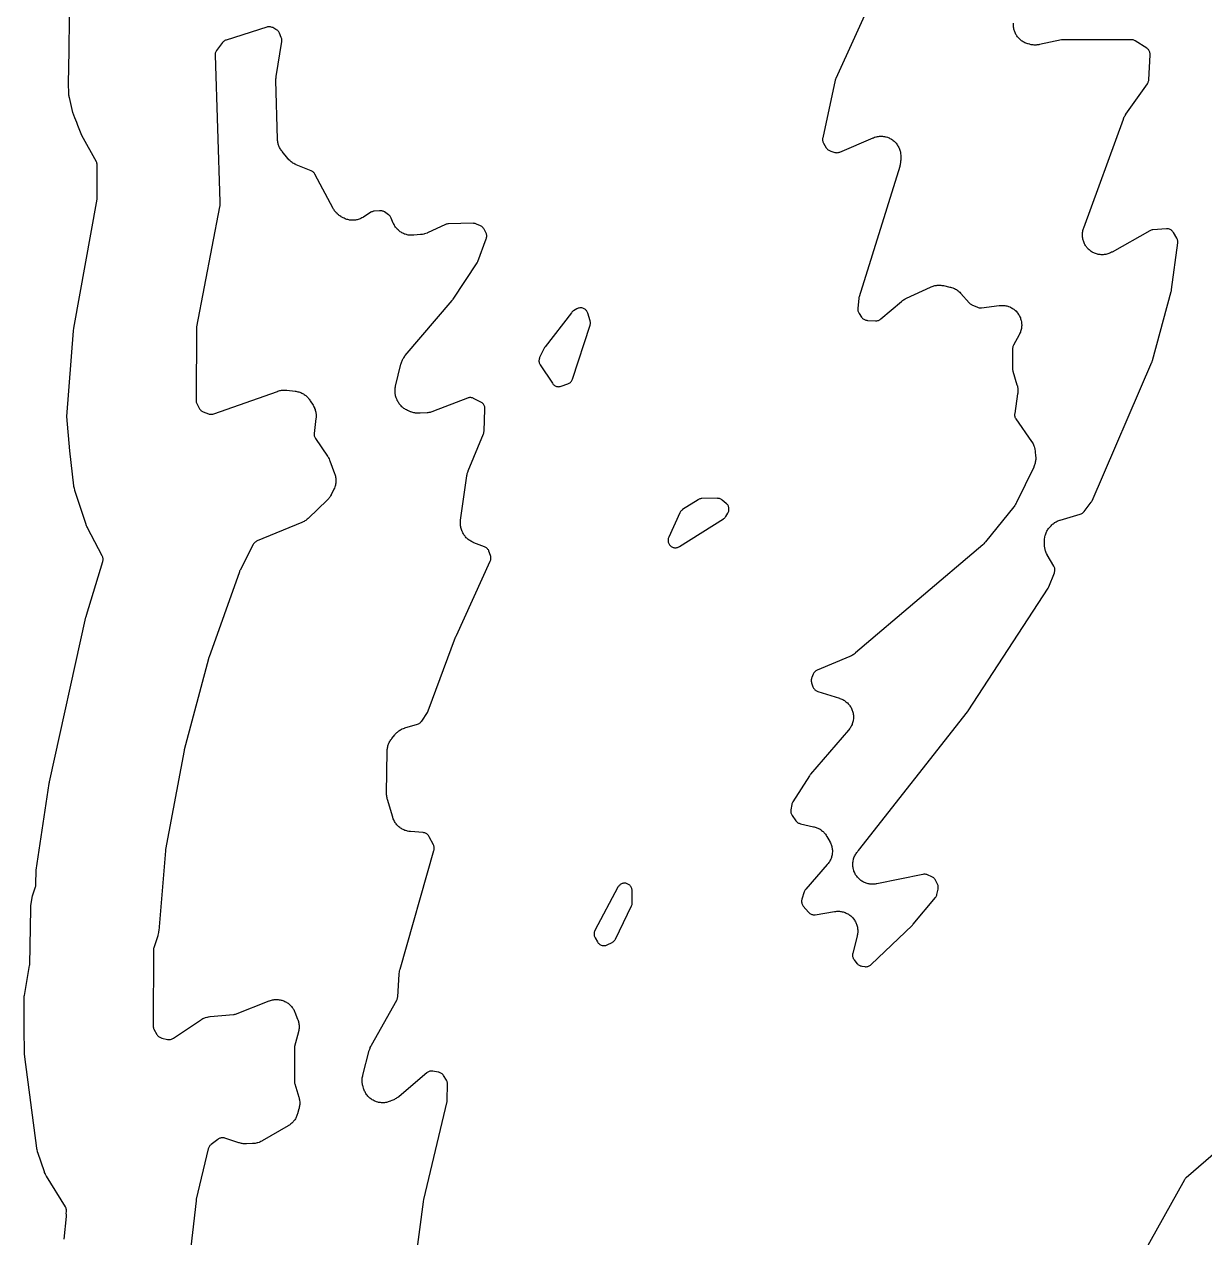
# Model space of a CAD drawing. Header units: millimetres. Extents: x 0 to 194, y 0 to 300.
# Drawn here: x 4.4 to 51.51, y 49.63 to 98.06 of the extents above; entities that cross this region are included whole.
import ezdxf

# ---------------------------------------------------------------- set-up
doc = ezdxf.new("R2010")
doc.units = ezdxf.units.MM
doc.layers.add('CUT', color=7, linetype='CONTINUOUS')

msp = doc.modelspace()

# ---------------------------------------------------------------- linework, layer by layer
at = {"layer": 'CUT'}
for points in [[(39.0301, 100.8202), (36.786, 95.8955), (36.7743, 95.8658), (36.7659, 95.835), (36.2639, 93.5331), (36.2592, 93.5054), (36.2571, 93.4775), (36.2576, 93.4495), (36.2608, 93.4216), (36.2665, 93.3942), (36.2748, 93.3674), (36.2855, 93.3415), (36.2986, 93.3167), (36.4084, 93.1305), (36.4239, 93.1068), (36.4416, 93.0848), (36.4612, 93.0644), (36.4827, 93.0461), (36.5058, 93.0298), (36.5303, 93.0158), (36.556, 93.0041), (36.5827, 92.9949), (36.7462, 92.9472), (36.7748, 92.9403), (36.804, 92.9363), (36.8334, 92.9352), (36.8628, 92.9369), (36.8919, 92.9415), (36.9204, 92.949), (36.948, 92.9592), (38.2737, 93.5249), (38.2946, 93.5332), (38.3367, 93.5488), (38.3796, 93.5622), (38.4122, 93.5706), (38.4562, 93.5797), (38.4895, 93.5849), (38.5342, 93.5895), (38.5678, 93.5913), (38.6128, 93.5915), (38.6464, 93.5899), (38.6911, 93.5856), (38.7244, 93.5807), (38.7685, 93.5719), (38.8012, 93.5637), (38.8442, 93.5506), (38.8758, 93.5392), (38.9173, 93.5218), (38.9477, 93.5073), (38.9872, 93.4859), (39.0159, 93.4684), (39.0531, 93.4432), (39.08, 93.4229), (39.1145, 93.3941), (39.1392, 93.3713), (39.1707, 93.3392), (39.193, 93.314), (39.2211, 93.2789), (39.2408, 93.2516), (39.2652, 93.2139), (39.2821, 93.1847), (39.3027, 93.1448), (39.3166, 93.1141), (39.333, 93.0723), (39.3438, 93.0404), (39.356, 92.9971), (39.3635, 92.9643), (39.3714, 92.9201), (39.3756, 92.8867), (39.379, 92.8419), (39.3801, 92.7969), (39.3801, 92.7745), (39.3764, 92.6241), (39.3754, 92.6034), (39.3725, 92.5619), (39.3677, 92.5207), (39.3626, 92.4899), (39.354, 92.4493), (39.3435, 92.4091), (39.3377, 92.3891), (37.7178, 87.1841), (37.71, 87.1537), (37.7055, 87.1227), (37.6672, 86.7106), (37.6659, 86.6806), (37.6676, 86.6506), (37.6724, 86.6209), (37.68, 86.5918), (37.6906, 86.5637), (37.7039, 86.5367), (37.7199, 86.5112), (37.8192, 86.3688), (37.8379, 86.3447), (37.859, 86.3226), (37.8822, 86.3028), (37.9073, 86.2854), (37.934, 86.2707), (37.9621, 86.2587), (37.9912, 86.2497), (38.0211, 86.2437), (38.0515, 86.2407), (38.3751, 86.2259), (38.4032, 86.2259), (38.4313, 86.2286), (38.4589, 86.2338), (38.486, 86.2417), (38.5121, 86.2521), (38.5372, 86.2648), (38.561, 86.2799), (38.5833, 86.2971), (39.4067, 86.998), (39.4225, 87.0109), (39.4548, 87.0359), (39.4882, 87.0594), (39.5139, 87.0759), (39.5493, 87.0963), (39.5855, 87.1151), (39.6039, 87.1241), (40.5703, 87.5706), (40.5893, 87.5789), (40.6277, 87.5945), (40.6667, 87.6083), (40.6964, 87.6174), (40.7366, 87.6276), (40.767, 87.6338), (40.8079, 87.6403), (40.8387, 87.6437), (40.8801, 87.6463), (40.9111, 87.6469), (40.9525, 87.6458), (40.9835, 87.6435), (41.0246, 87.6385), (41.0654, 87.6317), (41.0858, 87.6278), (41.3374, 87.5737), (41.3605, 87.568), (41.4065, 87.5556), (41.4518, 87.5407), (41.485, 87.5277), (41.5285, 87.5081), (41.5602, 87.4918), (41.6013, 87.4677), (41.6311, 87.448), (41.6694, 87.4197), (41.697, 87.3971), (41.7321, 87.3649), (41.7655, 87.3309), (41.7817, 87.3134), (42.1148, 86.936), (42.1335, 86.9166), (42.1539, 86.899), (42.1757, 86.8833), (42.1989, 86.8696), (42.2232, 86.8581), (42.4443, 86.7648), (42.4739, 86.7541), (42.5045, 86.7466), (42.5358, 86.7423), (42.5673, 86.7413), (42.5987, 86.7437), (43.3099, 86.8342), (43.3323, 86.8365), (43.377, 86.8399), (43.4219, 86.8411), (43.4556, 86.8403), (43.5004, 86.8371), (43.5338, 86.8329), (43.578, 86.8252), (43.6108, 86.8177), (43.6541, 86.8056), (43.686, 86.795), (43.7278, 86.7786), (43.7585, 86.7648), (43.7985, 86.7444), (43.8277, 86.7276), (43.8654, 86.7032), (43.8928, 86.6836), (43.9279, 86.6556), (43.9532, 86.6334), (43.9853, 86.602), (44.0082, 86.5774), (44.0371, 86.543), (44.0575, 86.5162), (44.0828, 86.4791), (44.1003, 86.4503), (44.1218, 86.4109), (44.1364, 86.3806), (44.1539, 86.3392), (44.1654, 86.3076), (44.1786, 86.2646), (44.1869, 86.232), (44.1958, 86.188), (44.2008, 86.1547), (44.2052, 86.11), (44.2069, 86.0764), (44.2069, 86.0315), (44.2052, 85.9979), (44.2007, 85.9532), (44.1956, 85.9199), (44.1867, 85.8759), (44.1784, 85.8433), (44.1651, 85.8004), (44.1535, 85.7688), (44.136, 85.7274), (44.1165, 85.687), (44.1062, 85.667), (43.8779, 85.249), (43.8648, 85.222), (43.8545, 85.1938), (43.8471, 85.1648), (43.8426, 85.1352), (43.8411, 85.1052), (43.8409, 84.3038), (43.8424, 84.2743), (43.8467, 84.245), (43.854, 84.2163), (44.0188, 83.6755), (44.0242, 83.6562), (44.0342, 83.6173), (44.0425, 83.5779), (44.0473, 83.5482), (44.052, 83.5083), (44.0542, 83.4783), (44.0553, 83.4381), (44.0548, 83.408), (44.0524, 83.3679), (44.0481, 83.3279), (44.0455, 83.308), (43.9264, 82.5244), (43.9235, 82.4962), (43.9232, 82.4678), (43.9257, 82.4396), (43.9308, 82.4117), (43.9385, 82.3844), (43.9487, 82.3579), (43.9614, 82.3325), (43.9764, 82.3085), (44.6002, 81.4082), (44.6128, 81.389), (44.637, 81.35), (44.6591, 81.3098), (44.6741, 81.279), (44.6921, 81.2367), (44.7039, 81.2045), (44.7174, 81.1607), (44.7259, 81.1274), (44.7349, 81.0824), (44.7416, 81.0371), (44.7444, 81.0143), (44.7631, 80.8206), (44.7646, 80.8002), (44.7666, 80.7593), (44.7668, 80.7184), (44.7656, 80.6878), (44.7621, 80.647), (44.7581, 80.6166), (44.7509, 80.5763), (44.7441, 80.5464), (44.7333, 80.507), (44.7238, 80.4778), (44.7094, 80.4395), (44.6933, 80.4019), (44.6848, 80.3832), (44.0026, 78.9707), (43.9907, 78.9478), (43.9656, 78.9025), (43.9379, 78.8588), (43.9077, 78.8168), (43.892, 78.7962), (42.7662, 77.4046), (42.7527, 77.3887), (42.725, 77.3576), (42.6959, 77.3277), (42.6654, 77.2992), (42.6498, 77.2853), (37.5752, 72.9669), (37.5573, 72.9524), (37.5207, 72.9244), (37.4828, 72.8983), (37.4534, 72.8802), (37.4129, 72.8581), (37.3714, 72.8381), (37.3504, 72.8287), (36.047, 72.2811), (36.0209, 72.2687), (35.9961, 72.2537), (35.9729, 72.2365), (35.9514, 72.2171), (35.9319, 72.1957), (35.9146, 72.1726), (35.8996, 72.1478), (35.887, 72.1218), (35.8305, 71.9887), (35.8198, 71.9595), (35.8123, 71.9293), (35.8079, 71.8985), (35.8067, 71.8674), (35.8087, 71.8364), (35.814, 71.8057), (35.8223, 71.7757), (35.8751, 71.6191), (35.8854, 71.5927), (35.8981, 71.5675), (35.9132, 71.5435), (35.9304, 71.5211), (35.9497, 71.5004), (35.9708, 71.4816), (35.9936, 71.4648), (36.0179, 71.4503), (36.0435, 71.4382), (36.0701, 71.4285), (36.9293, 71.1605), (36.9504, 71.1533), (36.9921, 71.138), (37.0331, 71.1206), (37.0631, 71.1061), (37.1022, 71.0847), (37.1306, 71.0673), (37.1673, 71.0422), (37.1939, 71.0221), (37.228, 70.9934), (37.2524, 70.9708), (37.2835, 70.9389), (37.3056, 70.914), (37.3334, 70.8792), (37.3529, 70.8522), (37.3772, 70.8148), (37.3939, 70.786), (37.4143, 70.7464), (37.4281, 70.7161), (37.4446, 70.6747), (37.4553, 70.6432), (37.4676, 70.6004), (37.4751, 70.5679), (37.4831, 70.5241), (37.4874, 70.4911), (37.491, 70.4467), (37.4921, 70.4134), (37.4913, 70.3689), (37.489, 70.3356), (37.4838, 70.2914), (37.4783, 70.2585), (37.4687, 70.215), (37.46, 70.1829), (37.4462, 70.1406), (37.4343, 70.1094), (37.4164, 70.0687), (37.4015, 70.0388), (37.3796, 70.0001), (37.3619, 69.9719), (37.3363, 69.9354), (37.309, 69.9003), (37.2949, 69.8831), (35.7815, 68.1257), (35.7682, 68.109), (35.7507, 68.0855), (35.7385, 68.0679), (35.0725, 67.0251), (35.058, 66.9997), (35.046, 66.973), (35.0366, 66.9453), (35.0301, 66.9168), (34.9927, 66.7093), (34.9889, 66.6798), (34.988, 66.6502), (34.9901, 66.6205), (34.9951, 66.5913), (35.0029, 66.5626), (35.0135, 66.5349), (35.0269, 66.5084), (35.0428, 66.4833), (35.1922, 66.2713), (35.2092, 66.2495), (35.2281, 66.2292), (35.2488, 66.2108), (35.2712, 66.1944), (35.2949, 66.1802), (35.3199, 66.1681), (35.3458, 66.1585), (35.3726, 66.1513), (35.9021, 66.0342), (35.9223, 66.0292), (35.9626, 66.0183), (36.0024, 66.0056), (36.0317, 65.9946), (36.0701, 65.9782), (36.0983, 65.9646), (36.1351, 65.9447), (36.1619, 65.9286), (36.1966, 65.9054), (36.2218, 65.8868), (36.2542, 65.8605), (36.2775, 65.8397), (36.3074, 65.8104), (36.3287, 65.7875), (36.3557, 65.7557), (36.3748, 65.7309), (36.3988, 65.6967), (36.4211, 65.6614), (36.4318, 65.6435), (36.5433, 65.4476), (36.5535, 65.4287), (36.5729, 65.3904), (36.5905, 65.3512), (36.6023, 65.3213), (36.616, 65.2805), (36.6249, 65.2496), (36.6347, 65.2078), (36.6406, 65.1761), (36.6464, 65.1335), (36.6492, 65.1015), (36.6509, 65.0585), (36.6506, 65.0263), (36.6482, 64.9834), (36.6449, 64.9514), (36.6384, 64.9089), (36.6321, 64.8774), (36.6216, 64.8357), (36.6122, 64.8049), (36.5978, 64.7644), (36.5855, 64.7347), (36.5673, 64.6957), (36.5523, 64.6673), (36.5304, 64.6303), (36.5127, 64.6034), (36.4875, 64.5686), (36.4606, 64.5351), (36.4467, 64.5187), (35.5847, 63.545), (35.5651, 63.5203), (35.5481, 63.4937), (35.5341, 63.4655), (35.5231, 63.436), (35.4325, 63.1475), (35.4249, 63.1183), (35.4203, 63.0885), (35.4187, 63.0585), (35.4201, 63.0284), (35.4246, 62.9986), (35.432, 62.9694), (35.4422, 62.9411), (35.4553, 62.9139), (35.4711, 62.8883), (35.4893, 62.8643), (35.6908, 62.6251), (35.71, 62.6044), (35.731, 62.5856), (35.7537, 62.5689), (35.7778, 62.5543), (35.8032, 62.5421), (35.8297, 62.5324), (35.8569, 62.5251), (35.8847, 62.5205), (35.9128, 62.5185), (35.941, 62.5191), (35.969, 62.5224), (36.7297, 62.6476), (36.7501, 62.6505), (36.7909, 62.6553), (36.832, 62.6582), (36.8628, 62.659), (36.904, 62.6582), (36.9347, 62.6562), (36.9756, 62.6516), (37.0061, 62.6468), (37.0464, 62.6385), (37.0808, 62.6298), (37.121, 62.6175), (37.1562, 62.605), (37.1959, 62.5887), (37.225, 62.5751), (37.2629, 62.5551), (37.2906, 62.5388), (37.3264, 62.5153), (37.3524, 62.4964), (37.3858, 62.4696), (37.4099, 62.4484), (37.4407, 62.4185), (37.4626, 62.3951), (37.4904, 62.3624), (37.51, 62.337), (37.5345, 62.3018), (37.5516, 62.2747), (37.5727, 62.2373), (37.5871, 62.2086), (37.6045, 62.1695), (37.6162, 62.1396), (37.6298, 62.0989), (37.6385, 62.068), (37.6482, 62.0263), (37.654, 61.9947), (37.6597, 61.9522), (37.6624, 61.9202), (37.664, 61.8773), (37.6637, 61.8452), (37.6612, 61.8024), (37.6578, 61.7705), (37.6513, 61.7282), (37.6427, 61.6862), (37.6379, 61.6653), (37.4641, 60.9801), (37.4581, 60.9501), (37.4552, 60.9198), (37.4553, 60.8892), (37.4586, 60.8589), (37.465, 60.829), (37.4743, 60.8), (37.4866, 60.772), (37.5016, 60.7455), (37.5192, 60.7206), (37.6307, 60.5792), (37.649, 60.558), (37.6693, 60.5387), (37.6913, 60.5213), (37.7148, 60.506), (37.7396, 60.493), (37.7656, 60.4823), (37.7924, 60.4742), (37.8199, 60.4686), (37.941, 60.4496), (37.9714, 60.4464), (38.0019, 60.4464), (38.0323, 60.4494), (38.0622, 60.4555), (38.0914, 60.4646), (38.1195, 60.4767), (38.1462, 60.4915), (38.1712, 60.509), (38.1944, 60.5289), (39.8364, 62.095), (39.8487, 62.1073), (39.8649, 62.1248), (39.8764, 62.1378), (40.7611, 63.2028), (40.7781, 63.2253), (40.7929, 63.2494), (40.8054, 63.2747), (40.8154, 63.3011), (40.8229, 63.3283), (40.8703, 63.5379), (40.8754, 63.567), (40.8776, 63.5965), (40.8769, 63.6261), (40.8732, 63.6555), (40.8667, 63.6843), (40.8574, 63.7124), (40.8454, 63.7395), (40.7667, 63.8951), (40.752, 63.9208), (40.7349, 63.9449), (40.7155, 63.9673), (40.694, 63.9876), (40.6706, 64.0057), (40.6455, 64.0214), (40.619, 64.0346), (40.4455, 64.1104), (40.4169, 64.1212), (40.3874, 64.129), (40.3572, 64.1338), (40.3267, 64.1355), (40.2962, 64.134), (40.266, 64.1295), (38.419, 63.7565), (38.3969, 63.7526), (38.3526, 63.7459), (38.308, 63.7414), (38.2745, 63.7398), (38.2297, 63.7398), (38.1962, 63.7414), (38.1516, 63.7459), (38.1184, 63.7509), (38.0745, 63.7598), (38.0419, 63.768), (37.9991, 63.7812), (37.9676, 63.7927), (37.9263, 63.8101), (37.896, 63.8246), (37.8567, 63.846), (37.828, 63.8635), (37.791, 63.8887), (37.7642, 63.909), (37.7299, 63.9378), (37.7052, 63.9606), (37.6739, 63.9926), (37.6517, 64.0178), (37.6237, 64.0528), (37.6041, 64.08), (37.5798, 64.1176), (37.5629, 64.1467), (37.5425, 64.1865), (37.5286, 64.2171), (37.5122, 64.2588), (37.5015, 64.2906), (37.4893, 64.3337), (37.4818, 64.3664), (37.4739, 64.4106), (37.4697, 64.4438), (37.4663, 64.4885), (37.4654, 64.5221), (37.4664, 64.5669), (37.4689, 64.6004), (37.4744, 64.6448), (37.4801, 64.6779), (37.49, 64.7216), (37.4991, 64.7539), (37.5133, 64.7964), (37.5255, 64.8277), (37.5438, 64.8686), (37.5591, 64.8985), (37.5814, 64.9373), (37.5995, 64.9656), (37.6256, 65.002), (37.6534, 65.0371), (37.6678, 65.0543), (37.677, 65.0647), (37.6875, 65.0774), (42.0429, 70.6215), (42.0509, 70.6321), (42.0615, 70.647), (42.069, 70.6579), (45.2567, 75.5517), (45.2716, 75.5771), (45.2838, 75.6038), (45.5111, 76.1707), (45.5209, 76.1995), (45.5278, 76.2291), (45.5317, 76.2593), (45.5325, 76.2897), (45.5302, 76.3201), (45.5249, 76.35), (45.5165, 76.3793), (45.5052, 76.4075), (45.4912, 76.4345), (45.2298, 76.8786), (45.2198, 76.8967), (45.2005, 76.9332), (45.1829, 76.9705), (45.171, 76.9991), (45.1569, 77.0379), (45.1477, 77.0675), (45.1372, 77.1074), (45.1308, 77.1377), (45.124, 77.1784), (45.1203, 77.2091), (45.1173, 77.2503), (45.1162, 77.2916), (45.1161, 77.3122), (45.1189, 77.4585), (45.1199, 77.4813), (45.1231, 77.5266), (45.1286, 77.5718), (45.1344, 77.6053), (45.1443, 77.6497), (45.1535, 77.6825), (45.1679, 77.7257), (45.1803, 77.7574), (45.199, 77.7989), (45.2146, 77.8292), (45.2374, 77.8685), (45.2559, 77.8971), (45.2825, 77.934), (45.311, 77.9694), (45.3257, 77.9868), (45.3664, 78.0326), (45.3806, 78.0478), (45.4095, 78.0775), (45.4399, 78.1058), (45.4636, 78.126), (45.4964, 78.1514), (45.5219, 78.1693), (45.5569, 78.1916), (45.5839, 78.2071), (45.6208, 78.2261), (45.6491, 78.239), (45.6877, 78.2545), (45.7269, 78.2682), (45.7466, 78.2745), (46.5448, 78.5125), (46.5743, 78.523), (46.6025, 78.5365), (46.6291, 78.5528), (46.654, 78.5719), (46.6766, 78.5934), (46.697, 78.6172), (46.9759, 78.9801), (46.9902, 79.0003), (47.0028, 79.0216), (47.0135, 79.0439), (49.401, 84.5707), (49.4087, 84.5905), (49.4183, 84.6178), (49.4246, 84.638), (50.1791, 87.4007), (50.1838, 87.4207), (50.1894, 87.4483), (50.1927, 87.4687), (50.4352, 89.3328), (50.4375, 89.3612), (50.4372, 89.3897), (50.4341, 89.418), (50.4283, 89.4459), (50.42, 89.4731), (50.4091, 89.4994), (50.3958, 89.5245), (50.262, 89.7501), (50.2452, 89.7755), (50.2259, 89.799), (50.2043, 89.8204), (50.1807, 89.8395), (50.1553, 89.8562), (50.1283, 89.8701), (50.1, 89.8813), (50.0708, 89.8896), (50.0408, 89.8948), (50.0105, 89.897), (49.9801, 89.8962), (49.4443, 89.8535), (49.4121, 89.8492), (49.3806, 89.8414), (49.3501, 89.8303), (49.321, 89.8159), (47.8137, 88.9681), (47.7944, 88.9578), (47.7553, 88.9382), (47.7152, 88.9206), (47.6846, 88.9089), (47.6431, 88.8952), (47.6115, 88.8865), (47.5688, 88.8769), (47.5365, 88.8713), (47.4931, 88.8659), (47.4604, 88.8635), (47.4166, 88.8623), (47.3839, 88.8631), (47.3402, 88.8662), (47.3077, 88.8701), (47.2645, 88.8775), (47.2325, 88.8845), (47.1903, 88.896), (47.1591, 88.9062), (47.1182, 88.9217), (47.0882, 88.9349), (47.049, 88.9543), (47.0204, 88.9703), (46.9832, 88.9935), (46.9563, 89.0121), (46.9216, 89.0388), (46.8966, 89.06), (46.8647, 89.0899), (46.8419, 89.1135), (46.813, 89.1463), (46.7926, 89.172), (46.767, 89.2075), (46.7492, 89.235), (46.7272, 89.2728), (46.7121, 89.3019), (46.6939, 89.3417), (46.6817, 89.3722), (46.6675, 89.4135), (46.6583, 89.445), (46.6481, 89.4876), (46.6421, 89.5198), (46.6361, 89.5631), (46.6332, 89.5958), (46.6314, 89.6395), (46.6317, 89.6723), (46.6342, 89.716), (46.6377, 89.7486), (46.6444, 89.7918), (46.6511, 89.8239), (46.662, 89.8663), (46.6749, 89.9081), (46.6819, 89.9288), (48.2636, 94.2727), (48.2708, 94.2913), (48.2861, 94.3281), (48.303, 94.3642), (48.3169, 94.3907), (48.3369, 94.4251), (48.3584, 94.4587), (48.3696, 94.4752), (49.2231, 95.6832), (49.2381, 95.7067), (49.2509, 95.7314), (49.2613, 95.7573), (49.2692, 95.784), (49.2747, 95.8113), (49.2776, 95.8391), (49.3349, 96.8351), (49.3352, 96.864), (49.3326, 96.8927), (49.3274, 96.9211), (49.3194, 96.9489), (49.3088, 96.9757), (49.2957, 97.0015), (49.2801, 97.0258), (49.2623, 97.0485), (49.2424, 97.0694), (49.2206, 97.0883), (49.197, 97.1051), (48.7391, 97.3979), (48.7144, 97.412), (48.6885, 97.4238), (48.6616, 97.4331), (48.634, 97.4397), (48.6058, 97.4438), (48.5774, 97.4451), (45.864, 97.4446), (45.8325, 97.4429), (45.8013, 97.4379), (44.9181, 97.249), (44.8971, 97.245), (44.8549, 97.238), (44.8125, 97.2331), (44.7806, 97.2309), (44.7379, 97.23), (44.7059, 97.2309), (44.6633, 97.2341), (44.6315, 97.2379), (44.5894, 97.2451), (44.5477, 97.2543), (44.5269, 97.2594), (44.4694, 97.275), (44.4486, 97.2811), (44.4072, 97.2945), (44.3664, 97.3099), (44.3365, 97.3229), (44.2975, 97.3421), (44.2689, 97.3579), (44.2319, 97.3808), (44.2051, 97.3993), (44.1705, 97.4257), (44.1455, 97.4467), (44.1136, 97.4763), (44.0908, 97.4996), (44.0619, 97.5322), (44.0415, 97.5576), (44.0159, 97.5928), (43.998, 97.62), (43.9759, 97.6575), (43.9607, 97.6864), (43.9423, 97.7258), (43.93, 97.756), (43.9155, 97.7971), (43.9062, 97.8283), (43.8958, 97.8706), (43.8895, 97.9026), (43.8832, 97.9457), (43.88, 97.9781), (43.8779, 98.0216), (43.8779, 98.0542), (43.88, 98.0977)], [(5.9895, 49.5712), (6.082, 50.4752), (6.0836, 50.5037), (6.0824, 50.5321), (6.0786, 50.5604), (6.0721, 50.5879), (6.0799, 50.684), (6.0808, 50.7158), (6.0784, 50.7475), (6.0726, 50.7787), (6.0635, 50.8092), (6.0512, 50.8385), (6.0359, 50.8663), (5.2843, 52.0796), (5.2716, 52.1015), (5.2474, 52.146), (5.2257, 52.1918), (5.2067, 52.2387), (5.1978, 52.2624), (4.9369, 53.026), (4.9302, 53.0473), (4.9179, 53.0902), (4.9077, 53.1337), (4.8997, 53.1776), (4.8962, 53.1997), (4.4175, 56.8425), (4.4148, 56.8692), (4.41, 56.9362), (4.4089, 56.963), (4.3971, 58.0033), (4.3955, 59.2823), (4.3982, 59.3), (4.6104, 60.4923), (4.6136, 60.5159), (4.615, 60.5397), (4.6532, 62.759), (4.6546, 62.7883), (4.6607, 62.8612), (4.664, 62.8904), (4.7217, 63.2784), (4.8446, 63.6344), (4.8532, 63.6641), (4.8586, 63.6946), (4.8609, 63.7255), (4.8741, 64.304), (5.3875, 67.7583), (5.3901, 67.7741), (5.3974, 67.8132), (5.4006, 67.8288), (6.8589, 74.3999), (6.8629, 74.4165), (6.8737, 74.4575), (6.8783, 74.4739), (7.5281, 76.621), (7.5352, 76.6492), (7.5395, 76.678), (7.541, 76.7071), (7.5397, 76.7362), (7.5355, 76.765), (7.5286, 76.7933), (7.519, 76.8208), (7.5067, 76.8472), (6.9211, 77.964), (6.9129, 77.9805), (6.8972, 78.0136), (6.8829, 78.0474), (6.8699, 78.0818), (6.8638, 78.0991), (6.414, 79.4578), (6.4072, 79.4803), (6.3948, 79.5255), (6.3847, 79.5714), (6.3771, 79.6177), (6.3739, 79.6409), (6.2184, 81.0362), (6.0904, 82.4115), (6.3639, 85.8285), (6.3662, 85.8504), (6.3733, 85.9051), (6.3767, 85.9269), (7.3042, 91.0825), (7.3078, 91.1087), (7.309, 91.1352), (7.3101, 92.0155), (7.3105, 92.0187), (7.3111, 92.0458), (7.3101, 92.0604), (7.3106, 92.4217), (7.3091, 92.4517), (7.3047, 92.4814), (7.2973, 92.5105), (7.287, 92.5388), (7.2739, 92.5658), (6.6976, 93.6217), (6.5387, 94.0162), (6.4901, 94.1371), (6.4118, 94.3317), (6.3279, 94.5399), (6.1944, 95.1317), (6.1902, 95.1526), (6.1828, 95.1945), (6.1774, 95.2366), (6.174, 95.279), (6.1728, 95.3003), (6.16, 95.6925), (6.1843, 97.0004), (6.1852, 97.0521), (6.189, 97.2566), (6.2185, 98.8424)], [(19.8382, 47.3488), (20.3283, 51.0603), (20.3318, 51.0829), (20.3421, 51.1389), (20.3468, 51.1612), (21.2707, 55.0611), (21.2764, 55.0922), (21.2787, 55.1237), (21.2925, 55.7517), (21.2917, 55.7814), (21.2879, 55.8108), (21.2813, 55.8397), (21.2718, 55.8679), (21.2596, 55.8949), (21.2448, 55.9207), (21.1253, 56.1063), (21.1091, 56.1291), (21.0908, 56.1503), (21.0706, 56.1697), (21.0487, 56.1871), (21.0252, 56.2024), (21.0004, 56.2155), (20.9746, 56.2262), (20.9478, 56.2344), (20.9204, 56.2401), (20.6991, 56.2754), (20.6705, 56.2786), (20.6417, 56.279), (20.613, 56.2767), (20.5847, 56.2716), (20.557, 56.2638), (20.5301, 56.2534), (20.5044, 56.2405), (20.4801, 56.2252), (20.4573, 56.2076), (19.3563, 55.2705), (19.3396, 55.2569), (19.3054, 55.2305), (19.2701, 55.2059), (19.2427, 55.1887), (19.2051, 55.1675), (19.1666, 55.1481), (19.1471, 55.1389), (19.0287, 55.0864), (19.008, 55.0778), (18.9662, 55.0617), (18.9236, 55.0477), (18.8912, 55.0388), (18.8475, 55.0291), (18.8143, 55.0235), (18.7698, 55.0182), (18.7363, 55.0159), (18.6915, 55.0151), (18.6579, 55.0161), (18.6132, 55.0197), (18.5799, 55.0241), (18.5358, 55.0322), (18.5031, 55.0398), (18.4601, 55.0522), (18.4283, 55.0631), (18.3867, 55.0798), (18.3561, 55.0938), (18.3164, 55.1145), (18.2874, 55.1314), (18.2499, 55.156), (18.2227, 55.1757), (18.1878, 55.2039), (18.1628, 55.2263), (18.1309, 55.2578), (18.1082, 55.2825), (18.0795, 55.317), (18.0594, 55.3439), (18.0344, 55.3811), (18.017, 55.4099), (17.9958, 55.4493), (17.9814, 55.4797), (17.9642, 55.5211), (17.9491, 55.5633), (17.9421, 55.5846), (17.9172, 55.6671), (17.9117, 55.6869), (17.9016, 55.7267), (17.8934, 55.767), (17.8886, 55.7975), (17.884, 55.8383), (17.882, 55.8691), (17.8812, 55.9102), (17.882, 55.941), (17.885, 55.982), (17.8886, 56.0126), (17.8953, 56.0532), (17.9039, 56.0934), (17.9086, 56.1135), (18.1674, 57.1057), (18.1727, 57.1242), (18.184, 57.161), (18.1968, 57.1973), (18.2076, 57.2241), (18.2236, 57.2591), (18.241, 57.2935), (18.25, 57.3105), (19.2626, 59.1124), (19.2747, 59.1363), (19.2845, 59.1611), (19.2921, 59.1867), (19.2975, 59.2128), (19.3004, 59.2394), (19.3617, 60.1545), (19.3639, 60.1781), (19.3696, 60.2253), (19.3777, 60.2721), (19.3883, 60.3184), (19.3943, 60.3414), (20.749, 65.085), (20.7555, 65.1124), (20.7593, 65.1402), (20.7606, 65.1684), (20.7592, 65.1965), (20.7551, 65.2243), (20.7485, 65.2516), (20.7393, 65.2782), (20.7277, 65.3039), (20.5594, 65.6333), (20.5442, 65.6596), (20.5264, 65.6843), (20.5062, 65.7071), (20.4838, 65.7277), (20.4595, 65.7459), (20.4334, 65.7615), (20.4059, 65.7745), (20.3772, 65.7845), (20.3476, 65.7917), (20.3175, 65.7957), (19.8053, 65.8389), (19.783, 65.8414), (19.7385, 65.8474), (19.6944, 65.8556), (19.6616, 65.8634), (19.6185, 65.8759), (19.5867, 65.887), (19.5451, 65.9038), (19.5146, 65.9179), (19.4748, 65.9388), (19.4458, 65.9559), (19.4084, 65.9806), (19.3812, 66.0005), (19.3464, 66.0289), (19.3214, 66.0514), (19.2896, 66.0831), (19.267, 66.108), (19.2385, 66.1427), (19.2184, 66.1697), (19.1935, 66.207), (19.1763, 66.2359), (19.1552, 66.2756), (19.1409, 66.306), (19.1239, 66.3476), (19.109, 66.39), (19.1021, 66.4113), (18.8922, 67.1187), (18.8863, 67.1407), (18.8756, 67.1848), (18.8671, 67.2293), (18.8625, 67.263), (18.8585, 67.3082), (18.8569, 67.3536), (18.8567, 67.3763), (18.8806, 69.048), (18.8814, 69.0692), (18.884, 69.1116), (18.8886, 69.1538), (18.8935, 69.1852), (18.9021, 69.2268), (18.91, 69.2576), (18.9224, 69.2982), (18.9332, 69.3281), (18.9494, 69.3674), (18.9629, 69.3961), (18.9827, 69.4337), (18.9989, 69.4611), (19.0222, 69.4965), (19.0471, 69.5309), (19.06, 69.5478), (19.185, 69.7039), (19.1996, 69.7212), (19.2296, 69.7551), (19.2613, 69.7874), (19.2862, 69.8104), (19.321, 69.8394), (19.3481, 69.8598), (19.3857, 69.8851), (19.4147, 69.9026), (19.4546, 69.9241), (19.4853, 69.9386), (19.5271, 69.9559), (19.5697, 69.9711), (19.5913, 69.9782), (20.0969, 70.13), (20.1248, 70.1398), (20.1515, 70.1524), (20.1769, 70.1676), (20.2007, 70.1852), (20.2226, 70.205), (20.2425, 70.227), (20.2601, 70.2507), (20.4895, 70.5943), (20.5071, 70.6244), (20.5212, 70.6563), (21.613, 73.5939), (21.619, 73.6091), (21.6346, 73.6469), (21.6411, 73.6619), (22.9958, 76.6273), (23.0065, 76.654), (23.0145, 76.6817), (23.0199, 76.71), (23.0226, 76.7387), (23.0225, 76.7675), (23.0196, 76.7962), (23.014, 76.8244), (23.0057, 76.852), (22.9437, 77.0272), (22.9327, 77.054), (22.9192, 77.0796), (22.9033, 77.1038), (22.8851, 77.1264), (22.8648, 77.1471), (22.8427, 77.1657), (22.8188, 77.1822), (22.7935, 77.1962), (22.7669, 77.2077), (22.3399, 77.369), (22.3199, 77.3771), (22.2803, 77.3943), (22.2416, 77.4134), (22.2133, 77.429), (22.1765, 77.4517), (22.1499, 77.47), (22.1155, 77.4961), (22.0907, 77.5168), (22.059, 77.5461), (22.0363, 77.5691), (22.0075, 77.6013), (21.9871, 77.6264), (21.9616, 77.6612), (21.9437, 77.6881), (21.9216, 77.7252), (21.9013, 77.7632), (21.8916, 77.7825), (21.8843, 77.7979), (21.8755, 77.8178), (21.8588, 77.858), (21.8441, 77.899), (21.8345, 77.9302), (21.8238, 77.9724), (21.8173, 78.0044), (21.8108, 78.0474), (21.8074, 78.0799), (21.8051, 78.1234), (21.8049, 78.156), (21.8067, 78.1995), (21.8106, 78.2429), (21.8131, 78.2645), (22.0611, 80.0345), (22.0641, 80.0531), (22.0708, 80.09), (22.0791, 80.1266), (22.0865, 80.1537), (22.0978, 80.1895), (22.1105, 80.2247), (22.1173, 80.2422), (22.7237, 81.7199), (22.7325, 81.7442), (22.7391, 81.7693), (22.7436, 81.7948), (22.7458, 81.8206), (22.7844, 82.7023), (22.7843, 82.731), (22.7814, 82.7596), (22.7758, 82.7877), (22.7676, 82.8152), (22.7568, 82.8418), (22.7434, 82.8672), (22.7277, 82.8913), (22.7098, 82.9137), (22.6898, 82.9343), (22.668, 82.9529), (22.6444, 82.9693), (22.6194, 82.9834), (22.3317, 83.1281), (22.3063, 83.1394), (22.2799, 83.1483), (22.2528, 83.1548), (22.2252, 83.1587), (22.1973, 83.16), (22.1695, 83.1587), (22.1419, 83.1549), (22.1148, 83.1485), (22.0884, 83.1397), (20.7292, 82.6117), (20.7082, 82.6041), (20.6659, 82.5901), (20.6229, 82.5781), (20.5903, 82.5708), (20.5463, 82.5631), (20.502, 82.5577), (20.4798, 82.5555), (20.1938, 82.5347), (20.1726, 82.5336), (20.1302, 82.5326), (20.0878, 82.5335), (20.0561, 82.5357), (20.0139, 82.5406), (19.9825, 82.5457), (19.941, 82.5546), (19.9103, 82.5627), (19.8698, 82.5754), (19.8299, 82.5901), (19.8102, 82.5979), (19.7061, 82.6418), (19.6865, 82.6506), (19.6478, 82.6692), (19.61, 82.6895), (19.5824, 82.7062), (19.5467, 82.7301), (19.5209, 82.7492), (19.4876, 82.7764), (19.4637, 82.7979), (19.4332, 82.8282), (19.4115, 82.8519), (19.384, 82.8849), (19.3646, 82.9106), (19.3404, 82.9461), (19.3236, 82.9735), (19.3029, 83.0111), (19.284, 83.0497), (19.275, 83.0692), (19.2621, 83.0991), (19.2543, 83.1183), (19.2397, 83.1571), (19.2268, 83.1965), (19.2185, 83.2264), (19.2093, 83.2668), (19.2039, 83.2974), (19.1984, 83.3385), (19.1958, 83.3694), (19.1942, 83.4108), (19.1944, 83.4419), (19.1966, 83.4833), (19.1997, 83.5142), (19.2057, 83.5552), (19.2136, 83.5959), (19.218, 83.6161), (19.4305, 84.4946), (19.4359, 84.5149), (19.4477, 84.5551), (19.4613, 84.5947), (19.4729, 84.6239), (19.4901, 84.6622), (19.5043, 84.6901), (19.525, 84.7266), (19.5418, 84.7531), (19.5658, 84.7875), (19.5914, 84.8207), (19.6046, 84.837), (21.4745, 87.0418), (21.4855, 87.0556), (21.4999, 87.0748), (21.51, 87.0891), (22.4686, 88.532), (22.4861, 88.5619), (22.5, 88.5937), (22.8363, 89.5005), (22.8449, 89.5274), (22.8509, 89.555), (22.8543, 89.583), (22.855, 89.6112), (22.8531, 89.6394), (22.8485, 89.6672), (22.8413, 89.6945), (22.8316, 89.721), (22.8195, 89.7465), (22.7453, 89.8851), (22.731, 89.909), (22.7145, 89.9315), (22.6961, 89.9524), (22.6757, 89.9715), (22.6537, 89.9886), (22.6302, 90.0036), (22.6054, 90.0163), (22.4477, 90.0883), (22.4226, 90.0984), (22.3966, 90.1062), (22.3701, 90.1117), (22.3432, 90.1147), (22.3161, 90.1153), (21.3264, 90.0922), (21.2962, 90.09), (21.2663, 90.0847), (21.2371, 90.0764), (21.2089, 90.0652), (20.4939, 89.739), (20.4706, 89.7291), (20.4234, 89.7107), (20.3753, 89.695), (20.3386, 89.6853), (20.289, 89.6751), (20.239, 89.6677), (20.2138, 89.6647), (19.9381, 89.6398), (19.9163, 89.6383), (19.8727, 89.6365), (19.829, 89.6368), (19.7963, 89.6386), (19.7529, 89.6431), (19.7206, 89.6481), (19.6778, 89.6568), (19.6461, 89.6649), (19.6043, 89.6778), (19.5736, 89.6889), (19.5333, 89.7057), (19.5037, 89.7197), (19.4652, 89.7404), (19.4372, 89.7572), (19.4009, 89.7815), (19.3746, 89.801), (19.3408, 89.8287), (19.3165, 89.8506), (19.2856, 89.8815), (19.2636, 89.9056), (19.2358, 89.9393), (19.2162, 89.9655), (19.1918, 90.0018), (19.1749, 90.0298), (19.1541, 90.0682), (19.1352, 90.1075), (19.1262, 90.1275), (19.0423, 90.3268), (19.0299, 90.3527), (19.015, 90.3774), (18.9979, 90.4005), (18.9786, 90.4218), (18.9574, 90.4412), (18.9344, 90.4585), (18.7725, 90.5685), (18.7472, 90.5839), (18.7206, 90.5968), (18.6928, 90.6069), (18.6642, 90.6143), (18.635, 90.6188), (18.6055, 90.6204), (18.5759, 90.6191), (18.362, 90.5991), (18.3341, 90.5952), (18.3067, 90.5886), (18.28, 90.5795), (18.2543, 90.568), (18.2298, 90.5541), (17.929, 90.3643), (17.9101, 90.353), (17.8716, 90.3313), (17.8322, 90.3115), (17.8019, 90.2982), (17.7607, 90.2823), (17.7293, 90.272), (17.6867, 90.2603), (17.6544, 90.2531), (17.6109, 90.2456), (17.5781, 90.2416), (17.534, 90.2384), (17.501, 90.2377), (17.4568, 90.2388), (17.4239, 90.2413), (17.38, 90.2468), (17.3475, 90.2525), (17.3044, 90.2622), (17.2725, 90.2711), (17.2306, 90.285), (17.1998, 90.297), (17.1595, 90.3149), (17.1201, 90.3348), (17.1006, 90.3453), (17.0484, 90.375), (17.0302, 90.3859), (16.9944, 90.4085), (16.9597, 90.4328), (16.9346, 90.4523), (16.9023, 90.4797), (16.8792, 90.5014), (16.8496, 90.5318), (16.8286, 90.5556), (16.8021, 90.5886), (16.7834, 90.6143), (16.76, 90.6496), (16.7384, 90.6861), (16.728, 90.7045), (15.998, 92.078), (15.9826, 92.1039), (15.9646, 92.128), (15.9443, 92.1503), (15.9219, 92.1704), (15.8976, 92.1881), (15.8716, 92.2034), (15.8442, 92.2159), (15.2538, 92.4513), (15.2326, 92.4604), (15.1909, 92.4795), (15.1502, 92.5008), (15.1205, 92.5183), (15.0822, 92.5436), (15.0545, 92.564), (15.0189, 92.5931), (14.9934, 92.6163), (14.961, 92.6488), (14.9303, 92.683), (14.9154, 92.7005), (14.6836, 92.9869), (14.6707, 93.0035), (14.6459, 93.0374), (14.6226, 93.0724), (14.6064, 93.0994), (14.5865, 93.1364), (14.5729, 93.1648), (14.5565, 93.2035), (14.5456, 93.233), (14.5329, 93.2731), (14.5248, 93.3035), (14.5159, 93.3446), (14.5107, 93.3756), (14.5056, 93.4174), (14.5026, 93.4593), (14.5015, 93.4803), (14.4398, 95.814), (14.4397, 95.835), (14.4406, 95.8769), (14.4434, 95.9188), (14.4481, 95.9604), (14.451, 95.9812), (14.6748, 97.3675), (14.678, 97.3959), (14.6785, 97.4244), (14.6763, 97.4528), (14.6714, 97.4809), (14.6638, 97.5084), (14.6537, 97.5351), (14.5776, 97.71), (14.5648, 97.7359), (14.5496, 97.7605), (14.532, 97.7835), (14.5123, 97.8047), (14.4907, 97.8239), (14.4674, 97.8409), (14.4425, 97.8556), (14.311, 97.9249), (14.2841, 97.9375), (14.2561, 97.9473), (14.2272, 97.9543), (14.1978, 97.9584), (14.1682, 97.9596), (14.1385, 97.9578), (14.1092, 97.9531), (14.0805, 97.9456), (12.4545, 97.4305), (12.4257, 97.4198), (12.3981, 97.4061), (12.3721, 97.3897), (12.3479, 97.3707), (12.3258, 97.3494), (12.306, 97.3258), (12.0697, 97.0142), (12.0531, 96.9901), (12.0391, 96.9644), (12.0275, 96.9376), (12.0187, 96.9097), (12.0126, 96.8811), (12.0093, 96.852), (12.0089, 96.8228), (12.2063, 90.9692), (12.2064, 90.9441), (12.2053, 90.8941), (12.2015, 90.8442), (12.1948, 90.7946), (12.1908, 90.7699), (11.2755, 85.9824), (11.2715, 85.9553), (11.2701, 85.928), (11.2518, 83.0645), (11.2529, 83.0367), (11.2566, 83.0092), (11.2628, 82.982), (11.2715, 82.9556), (11.2826, 82.9301), (11.3758, 82.7408), (11.3894, 82.7162), (11.4053, 82.6928), (11.4234, 82.6711), (11.4433, 82.6512), (11.4651, 82.6333), (11.4884, 82.6174), (11.5132, 82.6038), (11.5391, 82.5927), (11.7495, 82.5132), (11.7781, 82.5041), (11.8074, 82.4978), (11.8372, 82.4945), (11.8672, 82.4942), (11.8971, 82.4968), (11.9265, 82.5025), (11.9553, 82.511), (14.502, 83.4098), (14.5212, 83.4161), (14.5598, 83.4278), (14.5989, 83.4378), (14.6285, 83.4439), (14.6684, 83.4503), (14.6984, 83.4538), (14.7386, 83.4566), (14.7689, 83.4574), (14.8092, 83.4566), (14.8495, 83.454), (14.8696, 83.4523), (15.2086, 83.4151), (15.2311, 83.412), (15.276, 83.4048), (15.3204, 83.3953), (15.3533, 83.3865), (15.3966, 83.3726), (15.4285, 83.3605), (15.4701, 83.3423), (15.5006, 83.3271), (15.5402, 83.3047), (15.5689, 83.2865), (15.6061, 83.2603), (15.6329, 83.2393), (15.6672, 83.2094), (15.6917, 83.1858), (15.7228, 83.1526), (15.7449, 83.1267), (15.7725, 83.0906), (15.7982, 83.0531), (15.8106, 83.034), (15.9226, 82.852), (15.9335, 82.8334), (15.9542, 82.7958), (15.9732, 82.7572), (15.9859, 82.7276), (16.0011, 82.6873), (16.011, 82.6567), (16.0223, 82.6152), (16.0292, 82.5837), (16.0364, 82.5413), (16.0403, 82.5093), (16.0435, 82.4664), (16.0443, 82.4342), (16.0434, 82.3912), (16.0404, 82.3483), (16.0383, 82.3269), (15.9676, 81.7292), (15.9655, 81.6987), (15.9666, 81.668), (15.9708, 81.6377), (15.9781, 81.6079), (15.9884, 81.579), (16.0016, 81.5513), (16.0175, 81.5252), (16.4926, 80.8272), (16.5071, 80.8044), (16.5348, 80.758), (16.5597, 80.7099), (16.5816, 80.6605), (16.5918, 80.6355), (16.7796, 80.1319), (16.7871, 80.1102), (16.8009, 80.0664), (16.8125, 80.022), (16.8195, 79.9884), (16.8264, 79.943), (16.8299, 79.9088), (16.8323, 79.863), (16.8323, 79.8286), (16.8299, 79.7828), (16.8264, 79.7486), (16.8194, 79.7032), (16.8125, 79.6696), (16.8009, 79.6252), (16.7905, 79.5924), (16.7745, 79.5494), (16.7562, 79.5073), (16.7466, 79.4865), (16.6515, 79.2941), (16.6425, 79.2769), (16.6237, 79.2428), (16.6036, 79.2096), (16.5874, 79.1854), (16.5644, 79.154), (16.5462, 79.1312), (16.5206, 79.102), (16.4937, 79.0738), (16.48, 79.0601), (15.7373, 78.3461), (15.7218, 78.3319), (15.6902, 78.3043), (15.6573, 78.2781), (15.6317, 78.2596), (15.5966, 78.2367), (15.5694, 78.2207), (15.5322, 78.2011), (15.4942, 78.1832), (15.475, 78.1747), (13.6881, 77.4365), (13.6607, 77.4236), (13.6349, 77.408), (13.6107, 77.3898), (13.5885, 77.3693), (13.5684, 77.3467), (13.5508, 77.3222), (13.5356, 77.2961), (13.0109, 76.2723), (13.0025, 76.2545), (12.9918, 76.2298), (12.9846, 76.2116), (11.7587, 72.7759), (11.7548, 72.7641), (11.7497, 72.7477), (11.7463, 72.7357), (10.7828, 69.108), (10.7801, 69.0971), (10.7768, 69.0821), (10.7745, 69.0711), (10.0359, 65.1199), (10.0335, 65.105), (10.0307, 65.0844), (10.029, 65.0694), (9.7603, 61.8816), (9.7575, 61.8561), (9.7503, 61.8054), (9.7402, 61.7551), (9.7272, 61.7055), (9.7201, 61.6809), (9.5651, 61.2006), (9.5571, 61.1709), (9.5523, 61.1406), (9.5506, 61.1099), (9.5359, 58.102), (9.5372, 58.0716), (9.5417, 58.0415), (9.5492, 58.012), (9.5596, 57.9834), (9.5729, 57.956), (9.6881, 57.7465), (9.7028, 57.7224), (9.7198, 57.6998), (9.7388, 57.6789), (9.7597, 57.6598), (9.7823, 57.6429), (9.8064, 57.6281), (9.8317, 57.6157), (9.8582, 57.6057), (9.8854, 57.5982), (10.1171, 57.5463), (10.1471, 57.5412), (10.1775, 57.5391), (10.208, 57.5401), (10.2381, 57.5442), (10.2678, 57.5514), (10.2965, 57.5615), (10.324, 57.5745), (10.3501, 57.5902), (11.4309, 58.3174), (11.45, 58.3296), (11.4888, 58.3529), (11.5287, 58.3743), (11.5594, 58.3888), (11.6013, 58.4061), (11.6333, 58.4174), (11.6767, 58.4304), (11.7097, 58.4384), (11.7542, 58.4469), (11.799, 58.4532), (11.8216, 58.4558), (12.7476, 58.538), (12.7758, 58.5419), (12.8035, 58.5484), (12.8304, 58.5575), (14.164, 59.0795), (14.1846, 59.087), (14.2262, 59.101), (14.2685, 59.113), (14.3005, 59.1204), (14.3438, 59.1281), (14.3764, 59.1324), (14.4202, 59.1359), (14.4531, 59.1369), (14.497, 59.1361), (14.5298, 59.134), (14.5734, 59.1289), (14.6059, 59.1235), (14.6488, 59.1143), (14.6806, 59.1058), (14.7224, 59.0923), (14.7532, 59.0808), (14.7935, 59.0634), (14.823, 59.0488), (14.8615, 59.0276), (14.8894, 59.0102), (14.9256, 58.9853), (14.9518, 58.9653), (14.9853, 58.937), (15.0094, 58.9146), (15.04, 58.8831), (15.0618, 58.8585), (15.0892, 58.8242), (15.1085, 58.7975), (15.1324, 58.7607), (15.149, 58.7323), (15.1693, 58.6933), (15.1876, 58.6534), (15.1962, 58.6332), (15.3071, 58.3569), (15.3143, 58.3376), (15.3278, 58.2989), (15.3396, 58.2596), (15.347, 58.2297), (15.3551, 58.1895), (15.3598, 58.1591), (15.3642, 58.1183), (15.3662, 58.0876), (15.3668, 58.0466), (15.3659, 58.0158), (15.3629, 57.9749), (15.3592, 57.9444), (15.3524, 57.9039), (15.3438, 57.8638), (15.339, 57.8438), (15.1849, 57.2583), (15.1794, 57.2327), (15.1761, 57.2068), (15.175, 57.1806), (15.1812, 55.8596), (15.1827, 55.8307), (15.187, 55.8022), (15.194, 55.7741), (15.3559, 55.2387), (15.3616, 55.2179), (15.3721, 55.1761), (15.3806, 55.1337), (15.3854, 55.1018), (15.3898, 55.0588), (15.3915, 55.0265), (15.3918, 54.9834), (15.3904, 54.9511), (15.3865, 54.9081), (15.3821, 54.8761), (15.3741, 54.8337), (15.3641, 54.7917), (15.3585, 54.7708), (15.3005, 54.5708), (15.2941, 54.5503), (15.2801, 54.5096), (15.2643, 54.4696), (15.251, 54.4403), (15.2314, 54.402), (15.2153, 54.3741), (15.1922, 54.3379), (15.1735, 54.3116), (15.147, 54.2777), (15.1259, 54.2534), (15.0963, 54.2222), (15.073, 54.1999), (15.0406, 54.1718), (15.0152, 54.1518), (14.9802, 54.1269), (14.9441, 54.1036), (14.9257, 54.0924), (13.8927, 53.4958), (13.8736, 53.4854), (13.8349, 53.4655), (13.7953, 53.4474), (13.765, 53.4354), (13.7239, 53.4213), (13.6926, 53.4122), (13.6503, 53.4022), (13.6182, 53.3962), (13.5752, 53.3902), (13.5318, 53.3864), (13.5101, 53.385), (13.2639, 53.3751), (13.2437, 53.3747), (13.2034, 53.3749), (13.1632, 53.3769), (13.1331, 53.3797), (13.0932, 53.3853), (13.0636, 53.3908), (13.0243, 53.4), (12.9855, 53.4108), (12.9663, 53.4167), (12.399, 53.6035), (12.3708, 53.6113), (12.3419, 53.6163), (12.3127, 53.6185), (12.2834, 53.6178), (12.2543, 53.6142), (12.2258, 53.6079), (12.1979, 53.5987), (12.1711, 53.5869), (12.1456, 53.5726), (12.1215, 53.5558), (11.8502, 53.3457), (11.8281, 53.3268), (11.8079, 53.3059), (11.7899, 53.2831), (11.7741, 53.2586), (11.7608, 53.2328), (11.7501, 53.2058), (11.742, 53.1778), (11.2633, 51.1615), (11.2597, 51.1441), (11.2555, 51.1202), (11.2529, 51.1026), (10.7754, 46.9616)], [(52.046, 53.1176), (50.7691, 52.02), (50.7498, 52.0019), (50.7323, 51.9822), (50.7165, 51.9611), (50.7027, 51.9387), (47.98, 47.0604)]]:
    msp.add_lwpolyline(points, dxfattribs=at)
for points in [[(24.9383, 84.639), (24.9389, 84.6082), (24.9427, 84.5777), (24.9495, 84.5477), (24.9594, 84.5186), (24.9723, 84.4906), (24.9879, 84.4641), (25.4731, 83.7302), (25.4911, 83.7057), (25.5115, 83.6831), (25.5342, 83.6628), (25.5587, 83.6448), (25.585, 83.6294), (25.6126, 83.6168), (25.6414, 83.607), (25.6711, 83.6002), (25.7013, 83.5964), (25.7317, 83.5957), (25.762, 83.5981), (25.7919, 83.6035), (25.8212, 83.612), (26.0901, 83.7048), (26.1187, 83.7163), (26.1459, 83.7307), (26.1715, 83.7478), (26.1952, 83.7674), (26.2168, 83.7894), (26.236, 83.8135), (26.2527, 83.8394), (26.2666, 83.8668), (26.2776, 83.8956), (26.9776, 86.0479), (26.9855, 86.0769), (26.9904, 86.1065), (26.9923, 86.1365), (26.9912, 86.1665), (26.9872, 86.1963), (26.9801, 86.2255), (26.8916, 86.5259), (26.8816, 86.5545), (26.8688, 86.5819), (26.8533, 86.6078), (26.8352, 86.6321), (26.8148, 86.6544), (26.7923, 86.6746), (26.7678, 86.6924), (26.7417, 86.7076), (26.7142, 86.7201), (26.6855, 86.7298), (26.656, 86.7366), (26.626, 86.7403), (26.5958, 86.7411), (26.5656, 86.7387), (26.5359, 86.7334), (26.5068, 86.725), (26.4787, 86.7138), (26.4519, 86.6998), (26.3212, 86.6231), (26.2975, 86.6076), (26.2753, 86.5899), (26.2549, 86.5702), (26.2364, 86.5487), (25.1801, 85.1913), (25.1613, 85.1643), (25.1457, 85.1354), (24.967, 84.7579), (24.9553, 84.7294), (24.9465, 84.6999), (24.9409, 84.6697)], [(30.0909, 77.4781), (30.0913, 77.4485), (30.0946, 77.4191), (30.1008, 77.3902), (30.1098, 77.362), (30.1215, 77.3349), (30.1358, 77.309), (30.1527, 77.2847), (30.1718, 77.2621), (30.193, 77.2415), (30.2162, 77.2232), (30.2411, 77.2072), (30.2674, 77.1937), (30.2949, 77.1829), (30.3234, 77.1748), (30.3525, 77.1696), (30.382, 77.1673), (30.4115, 77.1679), (30.4409, 77.1714), (30.4698, 77.1778), (30.4979, 77.187), (30.525, 77.1989), (30.5507, 77.2134), (32.2983, 78.3148), (32.3205, 78.3303), (32.3413, 78.3477), (32.3604, 78.3669), (32.3777, 78.3878), (32.393, 78.4101), (32.4779, 78.5465), (32.4919, 78.5717), (32.5035, 78.5981), (32.5125, 78.6255), (32.5188, 78.6537), (32.5223, 78.6823), (32.5231, 78.7111), (32.5212, 78.7399), (32.5164, 78.7684), (32.509, 78.7962), (32.4989, 78.8233), (32.4863, 78.8492), (32.4712, 78.8738), (32.4539, 78.8968), (32.4344, 78.9181), (32.4129, 78.9374), (32.2483, 79.0719), (32.2241, 79.0897), (32.1982, 79.105), (32.1709, 79.1176), (32.1425, 79.1275), (32.1133, 79.1345), (32.0835, 79.1385), (32.0535, 79.1395), (31.4449, 79.1292), (31.4174, 79.1275), (31.3901, 79.1232), (31.3634, 79.1165), (31.3373, 79.1073), (31.3123, 79.0958), (31.2884, 79.082), (30.6747, 78.6896), (30.6514, 78.6731), (30.6298, 78.6545), (30.6101, 78.6339), (30.5924, 78.6115), (30.5769, 78.5875), (30.5637, 78.5621), (30.1182, 77.5924), (30.1071, 77.565), (30.0989, 77.5366), (30.0935, 77.5075)], [(27.3492, 61.3472), (27.3739, 61.3306), (27.4002, 61.3165), (27.4277, 61.3051), (27.4562, 61.2965), (27.4854, 61.2908), (27.515, 61.2879), (27.5448, 61.2881), (27.5744, 61.2911), (27.6035, 61.2971), (27.632, 61.306), (27.6594, 61.3176), (27.8543, 61.412), (27.8795, 61.4257), (27.9032, 61.4418), (27.9253, 61.46), (27.9456, 61.4803), (27.9638, 61.5024), (27.9799, 61.5262), (27.9936, 61.5514), (28.6332, 62.8734), (28.6441, 62.899), (28.6527, 62.9255), (28.6587, 62.9526), (28.6622, 62.9803), (28.6631, 63.0081), (28.6567, 63.4822), (28.6548, 63.5118), (28.65, 63.5412), (28.6424, 63.5699), (28.6319, 63.5977), (28.6187, 63.6244), (28.6029, 63.6496), (28.5847, 63.6731), (28.5643, 63.6947), (28.5419, 63.7142), (28.5176, 63.7313), (28.4917, 63.746), (28.4646, 63.7581), (28.4363, 63.7674), (28.4073, 63.7738), (28.3778, 63.7774), (28.3481, 63.778), (28.3184, 63.7757), (28.2892, 63.7704), (28.2606, 63.7623), (28.2592, 63.7618), (28.2328, 63.7515), (28.2075, 63.7387), (28.1835, 63.7235), (28.161, 63.7062), (28.1403, 63.6868), (28.1215, 63.6656), (28.1048, 63.6427), (28.0903, 63.6183), (27.1709, 61.8854), (27.158, 61.8576), (27.1479, 61.8287), (27.1409, 61.7989), (27.1369, 61.7686), (27.136, 61.738), (27.1383, 61.7075), (27.1436, 61.6774), (27.152, 61.6479), (27.1633, 61.6195), (27.1775, 61.5924), (27.2702, 61.4352), (27.2866, 61.4104), (27.3053, 61.3873), (27.3263, 61.3661)]]:
    msp.add_lwpolyline(points, close=True, dxfattribs=at)

doc.saveas('drawing.dxf')
